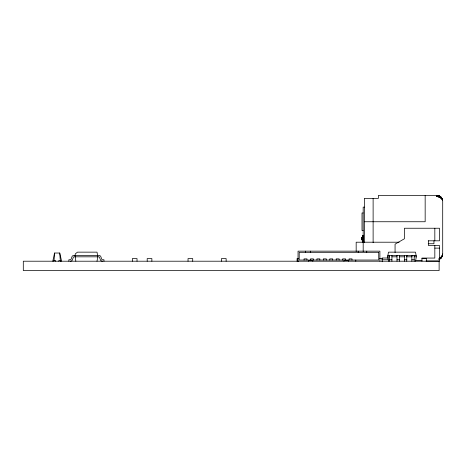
<?xml version="1.0" encoding="UTF-8"?>
<svg xmlns="http://www.w3.org/2000/svg" width="466" height="466" viewBox="0 0 466 466"><rect width="100%" height="100%" fill="white"/><g stroke="black" fill="none" stroke-linecap="round" stroke-linejoin="round"><path stroke-width="0.7" d="M442.554 255.205L441.488 257.459L439.135 259.271L441.488 257.459L442.7 253.906L442.7 201.283C442.787 198.37 439.968 194.864 436.852 196.303C439.426 196.39 442.112 198.149 442.554 200.24L441.535 198.149L437.836 196.669L437.527 195.493L436.852 195.435L378.386 195.435L378.386 198.359L364.354 198.359L364.354 242.693M436.852 195.435L439.956 196.343L442.147 198.865L440.044 196.658L437.836 196.669L437.527 195.487L436.852 195.435L436.852 196.605L439.129 196.798L441.477 198.417C441.448 196.448 438.588 195.458 436.852 195.475L440.743 196.932L442.554 199.984M54.021 260.529L54.691 253.026M363.183 242.209L362.012 238.703L363.183 235.313C361.523 237.229 361.814 240.101 363.183 242.093C361.587 240.171 361.692 237.159 363.183 235.196L362.012 238.703L363.183 242.209L399.146 242.209M439.945 196.332L438.325 195.644L436.852 195.592C440.999 198.522 441.18 195.633 436.852 195.475C438.675 195.394 441.162 196.646 441.477 198.417L439.956 197.124C439.892 195.114 442.036 198.464 442.129 199.267M440.673 197.741C441.197 195.959 437.918 196.18 436.852 195.592L439.222 196.238L440.673 197.741L440.749 196.937L439.764 196.215L437.527 195.493L441.535 197.852L439.764 196.215M439.199 259.143L439.199 258.694L442.147 256.131L442.554 254.943L441.477 256.766L439.199 259.148L441.535 257.331L442.118 256.428L440.813 258.117L439.135 259.271L440.749 258.251L442.147 256.323L439.199 259.148L441.477 257.482L442.147 256.323M362.408 240.596L362.111 237.846L363.183 235.313M442.554 255.164L442.7 253.906M440.673 258.333L439.764 258.974C441.832 258.088 440.382 256.731 439.129 258.391C439.974 258.385 441.85 257.931 441.477 256.766M442.129 255.921L441.552 257.191L439.135 258.414C440.172 257.057 440.452 259.457 439.129 259.277M440.743 258.257L440.743 257.547L441.488 256.882M442.147 256.131C441.646 257.745 439.508 257.273 439.945 258.851M362.408 236.81L362.111 237.742L362.892 235.744L362.408 236.6L362.408 240.805L362.892 241.662L362.012 238.703L363.183 235.662C361.534 237.375 361.791 240.287 363.183 242.093M362.111 239.559L363.183 241.184L362.892 239.815L362.012 238.703L363.183 236.221L362.408 237.019L362.111 237.846L362.892 236.629L363.183 236.949L362.012 238.703L363.183 241.738L362.892 241.458M96.986 261.21L97.819 256.824L97.027 252.147L77.507 252.147L75.41 253.754L75.014 255.362L75.847 261.21M415.491 261.21L416.324 256.824L415.532 252.147L388.463 252.147L387.671 256.824L388.504 261.21M52.792 261.21L54.545 253.026L59.811 253.026L61.564 261.21M362.111 238.138L362.892 238.138L363.183 238.703L362.892 239.268L362.408 239.466L362.012 238.703L362.408 237.94L363.183 237.794L362.111 238.312M362.111 237.98L362.892 237.59M440.83 257.948C442.624 255.846 440.551 259.096 439.222 258.945L441.535 257.046L439.129 258.391M440.807 258.123L439.222 258.939L441.535 257.04M362.111 239.425L362.892 240.776L362.408 239.815L363.183 239.611L362.111 238.505M440.813 257.768L439.199 258.694L440.044 258.531M362.408 238.703L362.111 238.901L362.892 239.268M439.945 258.042L440.743 257.547M362.892 237.083L363.183 236.949M437.527 195.493L438.325 195.644L438.325 196.547L438.815 196.873L439.129 195.912L439.129 196.798L436.852 196.605L439.222 196.238L440.83 197.235L442.118 198.761L441.488 197.73M364.354 207.131L363.183 207.131L363.183 251.541M363.183 212.974L362.012 212.974L362.012 230.519L363.183 230.519M364.354 221.746L425.161 221.746L425.161 195.435M362.012 238.703L363.183 238.703M362.111 239.093L362.892 238.703L362.408 238.312M428.231 240.811L439.502 240.811L439.502 228.241L404.418 228.241L404.418 238.767L395.063 244.167L395.063 252.636M362.991 242.209L356.17 242.209L356.17 251.465M428.231 243.735L433.945 243.735L433.945 240.811M434.825 248.122L439.502 248.122M387.671 255.362L416.324 255.362M387.671 256.824L389.576 256.824M391.912 256.824L396.997 256.824M399.339 256.824L404.54 256.824L404.54 255.362M416.324 256.824L414.303 256.824L414.303 255.362M388.726 257.995L382.184 257.995L382.184 261.758M379.487 258.583L382.184 258.583M421.934 258.578L426.611 258.578L426.611 261.21M381.811 259.748L388.329 259.748M389.576 259.748L391.912 259.748M396.997 259.748L399.339 259.748M404.424 259.748L406.766 259.748M411.851 259.748L414.187 259.748M415.422 260.401L421.963 260.401M426.075 260.983L439.502 260.983L439.502 245.489L428.394 245.489L428.394 240.811M437.527 196.454L436.852 196.303L439.199 196.495L440.83 197.229L441.535 198.149L440.749 197.625M440.813 197.071L438.372 195.755L436.852 196.023L438.32 196.57L438.32 195.638L441.535 198.149L439.135 196.774L440.021 196.879L441.552 197.992M362.892 240.322L363.183 240.456M362.111 239.268L362.408 239.466M440.807 197.433L439.199 196.506L436.852 196.023L438.39 195.965L439.945 197.147M362.111 238.703L362.892 239.815M441.477 197.706L442.147 198.865M362.111 239.734L362.408 240.736L362.111 239.664M59.665 253.026L60.394 261.21M434.825 228.241L434.825 240.811M434.825 245.489L434.825 258.059L421.963 258.059L421.934 261.21M414.187 255.362L414.187 261.21M411.967 255.362L411.967 256.824L406.882 256.824L406.882 255.362M411.851 255.362L411.851 261.21M406.766 255.362L406.766 261.21M404.424 255.362L404.424 261.21M399.339 255.362L399.339 261.21M396.997 255.362L396.997 261.21M391.912 255.362L391.912 261.21M389.576 255.362L389.576 261.21M379.895 261.21L379.895 251.151L298.042 251.151L298.042 261.21M373.12 198.359L373.12 242.693M366.736 251.151L366.736 252.322M362.892 235.639L362.892 241.767M358.226 251.151L358.226 252.322M355.779 260.04L355.779 261.21M351.999 260.04L351.999 258.869L349.075 258.869L349.075 260.04M348.399 261.21L348.399 260.622L343.937 260.622L343.937 261.21M345.568 260.04L345.568 258.869L342.644 258.869L342.644 260.04M339.137 260.04L339.137 258.869L336.213 258.869L336.213 260.04M332.707 260.04L332.707 258.869L329.782 258.869L329.782 260.04M326.276 260.04L326.276 258.869L323.352 258.869L323.352 260.04M319.845 260.04L319.845 258.869L316.921 258.869L316.921 260.04M313.414 260.04L313.414 258.869L310.49 258.869L310.49 260.04M312.808 261.21L312.808 260.622L308.346 260.622L308.346 261.21M310.577 251.151L310.577 252.322M306.978 260.04L306.978 258.869L304.059 258.869L304.059 260.04M305.463 251.151L305.463 252.322M298.246 261.21L297.372 260.919L297.372 258.869L298.246 258.578L297.075 258.578L297.075 261.21M226.126 261.21L226.126 258.578L221.449 258.578L221.449 261.21M192.714 261.21L192.714 258.578L188.037 258.578L188.037 261.21M151.869 261.21L151.869 258.578L147.192 258.578L147.192 261.21M137.021 261.21L137.021 258.578L132.344 258.578L132.344 261.21M103.959 261.21L103.959 259.748L102.392 259.743A0.769 0.769 0 0 1 101.774 259.306L100.831 256.65A2.243 2.243 0 0 0 99.031 255.374L73.803 255.374A2.243 2.243 0 0 0 72.003 256.65L71.053 259.306A0.769 0.769 0 0 1 70.442 259.743L68.875 259.748L68.875 261.21M60.539 261.21L60.539 260.622L58.786 260.622L58.786 261.21M55.571 261.21L55.571 260.622L53.817 260.622L53.817 261.21M102.473 261.21A2.231 2.231 0 0 1 100.365 259.725L99.532 257.343A0.775 0.775 0 0 0 98.804 256.824L74.03 256.824A0.775 0.775 0 0 0 73.296 257.343L72.463 259.725A2.231 2.231 0 0 1 70.36 261.21M378.73 252.322L299.213 252.322L299.213 260.04L378.73 260.04L378.73 252.322M439.123 261.21L23.3 261.21L23.3 270.565L439.123 270.565L439.123 261.21M437.562 195.813L436.852 195.778L437.562 195.819"/></g></svg>
